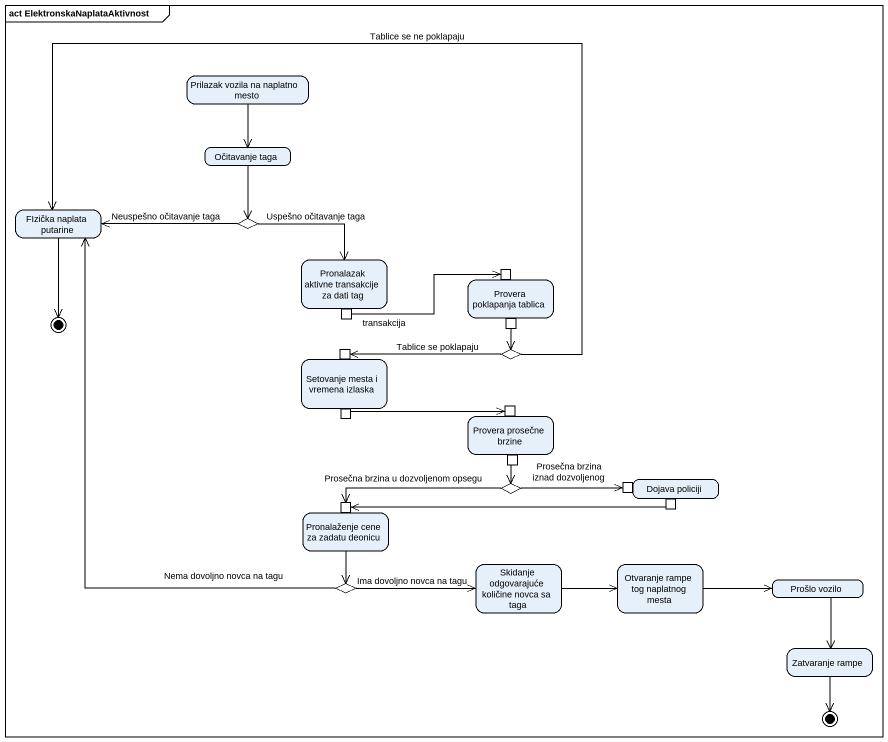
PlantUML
@startuml
mainframe act ElektronskaNaplataAktivnost
hide empty description
state "Prilazak vozila na naplatno mesto" as Prilazak_vozila_na_naplatno
state "Očitavanje taga" as Očitavanje_taga
state "FIzička naplata putarine" as FIzička_naplata_putarine
state choice1 <<choice>>
state "Pronalazak aktivne transakcije za dati tag" as Pronalazak_aktivne {
  state transakcija <<outputPin>>
}
state "Provera poklapanja tablica" as Provera_poklapanja_tablica {
  state pin1 <<inputPin>>
  state pin2 <<outputPin>>
}
state final1 <<end>>
state "Setovanje mesta i vremena izlaska" as Setovanje_mesta_i_vremena {
  state pin3 <<inputPin>>
  state pin4 <<outputPin>>
}
state choice2 <<choice>>
state "Provera prosečne brzine" as Provera_prosečne_brzine {
  state pin5 <<inputPin>>
  state pin6 <<outputPin>>
}
state "Pronalaženje cene za zadatu deonicu" as Pronalaženje_cene_za_zadatu {
  state pin7 <<inputPin>>
}
state choice3 <<choice>>
state "Dojava policiji" as Dojava_policiji {
  state pin8 <<inputPin>>
  state pin9 <<outputPin>>
}
state choice4 <<choice>>
state "Skidanje odgovarajuće količine novca sa taga" as Skidanje_odgovarajuće
state "Otvaranje rampe tog naplatnog mesta" as Otvaranje_rampe_tog
state "Prošlo vozilo" as Prošlo_vozilo
state "Zatvaranje rampe" as Zatvaranje_rampe
state final2 <<end>>
Prilazak_vozila_na_naplatno --> Očitavanje_taga
Očitavanje_taga --> choice1
FIzička_naplata_putarine --> final1
choice1 -left-> FIzička_naplata_putarine : Neuspešno očitavanje taga
choice1 --> Pronalazak_aktivne : Uspešno očitavanje taga
transakcija -right-> pin1
pin2 --> choice2
choice2 -left-> FIzička_naplata_putarine : Tablice se ne poklapaju
choice2 -left-> pin3 : Tablice se poklapaju
pin4 -right-> pin5
pin6 --> choice3
Pronalaženje_cene_za_zadatu --> choice4
choice3 -left-> pin7 : Prosečna brzina u dozvoljenom opsegu
choice3 -right-> pin8 : Prosečna brzina iznad dozvoljenog
pin9 -left-> pin7
choice4 -up-> FIzička_naplata_putarine : Nema dovoljno novca na tagu
choice4 -right-> Skidanje_odgovarajuće : Ima dovoljno novca na tagu
Skidanje_odgovarajuće -right-> Otvaranje_rampe_tog
Otvaranje_rampe_tog -right-> Prošlo_vozilo
Prošlo_vozilo --> Zatvaranje_rampe
Zatvaranje_rampe --> final2
@enduml
